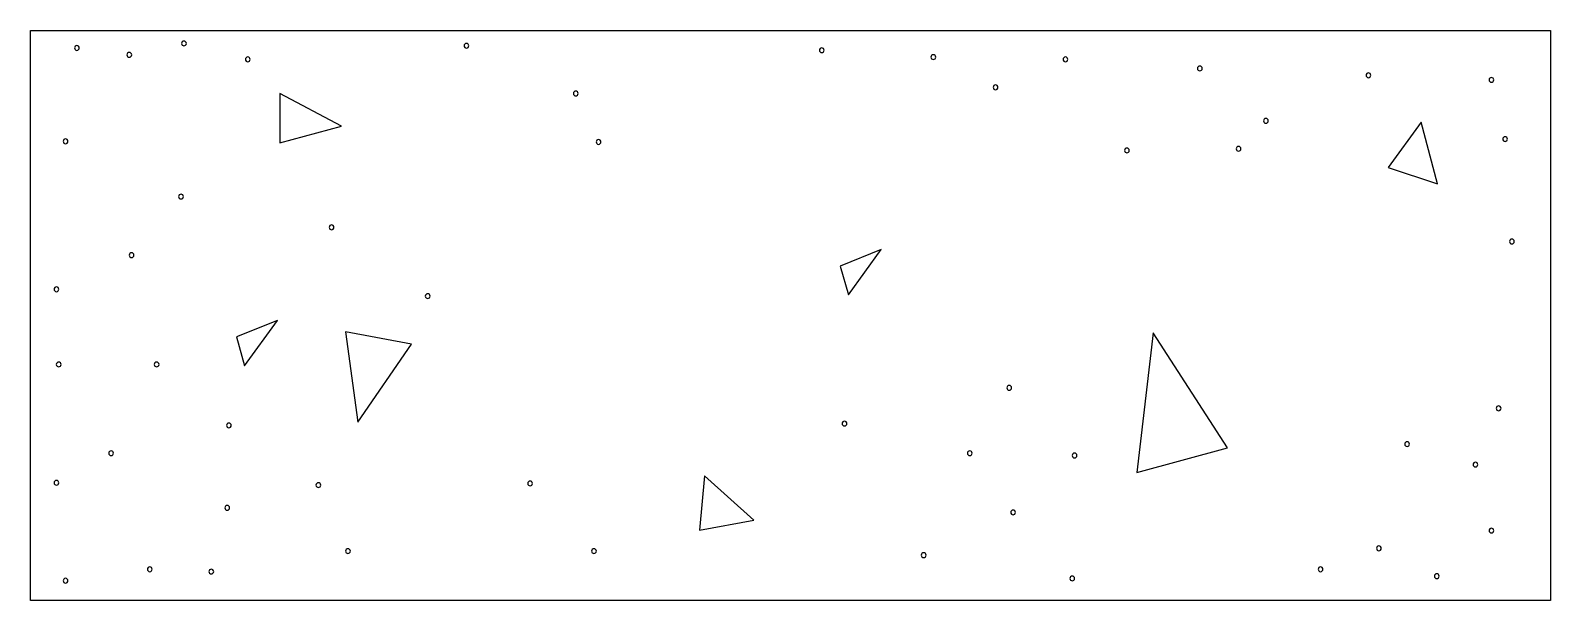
# Model space of a CAD drawing. Header units: metres. Extents: x 35168 to 37088, y 11296 to 12016.
import ezdxf

# ---------------------------------------------------------------- set-up
doc = ezdxf.new("R2010")
doc.units = ezdxf.units.M
doc.layers.add('LAYER1', color=1, linetype='Continuous')

msp = doc.modelspace()

# ---------------------------------------------------------------- linework, layer by layer
for p, q in [((35482.8, 11936.17), (35482.8, 11873.87)), ((35560.86, 11894.63), (35482.8, 11936.17)), ((35482.8, 11873.87), (35560.86, 11894.63)), ((36924.43, 11899.83), (36882.79, 11842.71)), ((36945.24, 11821.95), (36924.43, 11899.83)), ((36882.79, 11842.71), (36945.24, 11821.95)), ((36242.64, 11738.88), (36190.6, 11718.11)), ((36201.01, 11681.77), (36242.64, 11738.88)), ((36190.6, 11718.11), (36201.01, 11681.77)), ((35480.07, 11649.44), (35428.02, 11628.68)), ((35438.43, 11592.33), (35480.07, 11649.44)), ((35428.02, 11628.68), (35438.43, 11592.33)), ((35566.07, 11635.04), (35581.68, 11520.82)), ((35649.34, 11619.47), (35566.07, 11635.04)), ((35581.68, 11520.82), (35649.34, 11619.47)), ((36586.02, 11633.83), (36565.21, 11457.31)), ((36679.7, 11488.46), (36586.02, 11633.83)), ((36565.21, 11457.31), (36679.7, 11488.46)), ((36019.37, 11453.33), (36013.13, 11384.79)), ((36081.83, 11397.25), (36019.37, 11453.33)), ((36013.13, 11384.79), (36081.83, 11397.25))]:
    msp.add_line(p, q)
for points in [[(35358.89, 11999.25, 1), (35364.89, 11999.25, 1)], [(35223.68, 11993.5, 1), (35229.68, 11993.5, 1)], [(35289.85, 11984.87, 1), (35295.85, 11984.87, 1)], [(35439.44, 11979.12, 1), (35445.44, 11979.12, 1)], [(35715.61, 11996.37, 1), (35721.61, 11996.37, 1)], [(36164.38, 11990.62, 1), (36170.38, 11990.62, 1)], [(36305.34, 11982, 1), (36311.34, 11982, 1)], [(36472.19, 11979.12, 1), (36478.19, 11979.12, 1)], [(36641.92, 11967.62, 1), (36647.92, 11967.62, 1)], [(36854.8, 11959, 1), (36860.8, 11959, 1)], [(36383.91, 11943.81, 1), (36389.91, 11943.81, 1)], [(37010.14, 11953.25, 1), (37016.14, 11953.25, 1)], [(35853.69, 11936, 1), (35859.69, 11936, 1)], [(36725.34, 11901.5, 1), (36731.34, 11901.5, 1)], [(35209.3, 11875.63, 1), (35215.3, 11875.63, 1)], [(35882.49, 11874.82, 1), (35888.49, 11874.82, 1)], [(36549.86, 11864.13, 1), (36555.86, 11864.13, 1)], [(36690.81, 11866.19, 1), (36696.81, 11866.19, 1)], [(37027.4, 11878.51, 1), (37033.4, 11878.51, 1)], [(35355.14, 11805.82, 1), (35361.14, 11805.82, 1)], [(35545.33, 11767.01, 1), (35551.33, 11767.01, 1)], [(37036.03, 11749.14, 1), (37042.03, 11749.14, 1)], [(35292.73, 11731.89, 1), (35298.73, 11731.89, 1)], [(35197.79, 11688.77, 1), (35203.79, 11688.77, 1)], [(35666.7, 11680.15, 1), (35672.7, 11680.15, 1)], [(35200.67, 11593.9, 1), (35206.67, 11593.9, 1)], [(35324.37, 11593.9, 1), (35330.37, 11593.9, 1)], [(36401.2, 11564.34, 1), (36407.2, 11564.34, 1)], [(37019.32, 11538.47, 1), (37025.32, 11538.47, 1)], [(36193.14, 11519.16, 1), (36199.14, 11519.16, 1)], [(35415.66, 11516.91, 1), (35421.66, 11516.91, 1)], [(35266.83, 11481.79, 1), (35272.83, 11481.79, 1)], [(36351.37, 11481.79, 1), (36357.37, 11481.79, 1)], [(36483.7, 11478.91, 1), (36489.7, 11478.91, 1)], [(36903.7, 11493.29, 1), (36909.7, 11493.29, 1)], [(36990, 11467.42, 1), (36996, 11467.42, 1)], [(35197.79, 11444.42, 1), (35203.79, 11444.42, 1)], [(35528.62, 11441.54, 1), (35534.62, 11441.54, 1)], [(35796.04, 11443.61, 1), (35802.04, 11443.61, 1)], [(35413.55, 11412.8, 1), (35419.55, 11412.8, 1)], [(36406.02, 11407.05, 1), (36412.02, 11407.05, 1)], [(37010.14, 11384.05, 1), (37016.14, 11384.05, 1)], [(35566.02, 11358.18, 1), (35572.02, 11358.18, 1)], [(35876.7, 11358.18, 1), (35882.7, 11358.18, 1)], [(36293.13, 11353.05, 1), (36299.13, 11353.05, 1)], [(36868.03, 11361.68, 1), (36874.03, 11361.68, 1)], [(35315.74, 11335.18, 1), (35321.74, 11335.18, 1)], [(35393.41, 11332.3, 1), (35399.41, 11332.3, 1)], [(36794.38, 11335.18, 1), (36800.38, 11335.18, 1)], [(36941.1, 11326.55, 1), (36947.1, 11326.55, 1)], [(35209.3, 11320.8, 1), (35215.3, 11320.8, 1)], [(36480.82, 11323.68, 1), (36486.82, 11323.68, 1)]]:
    msp.add_lwpolyline(points, format="xyb", close=True)
at = {"layer": 'LAYER1'}
for p, q in [((35167.93, 11295.69), (35167.93, 12015.69)), ((35167.93, 12015.69), (37087.93, 12015.69)), ((37087.93, 12015.69), (37087.93, 11295.69)), ((37087.93, 11295.69), (35167.93, 11295.69))]:
    msp.add_line(p, q, dxfattribs=at)

doc.saveas('drawing.dxf')
